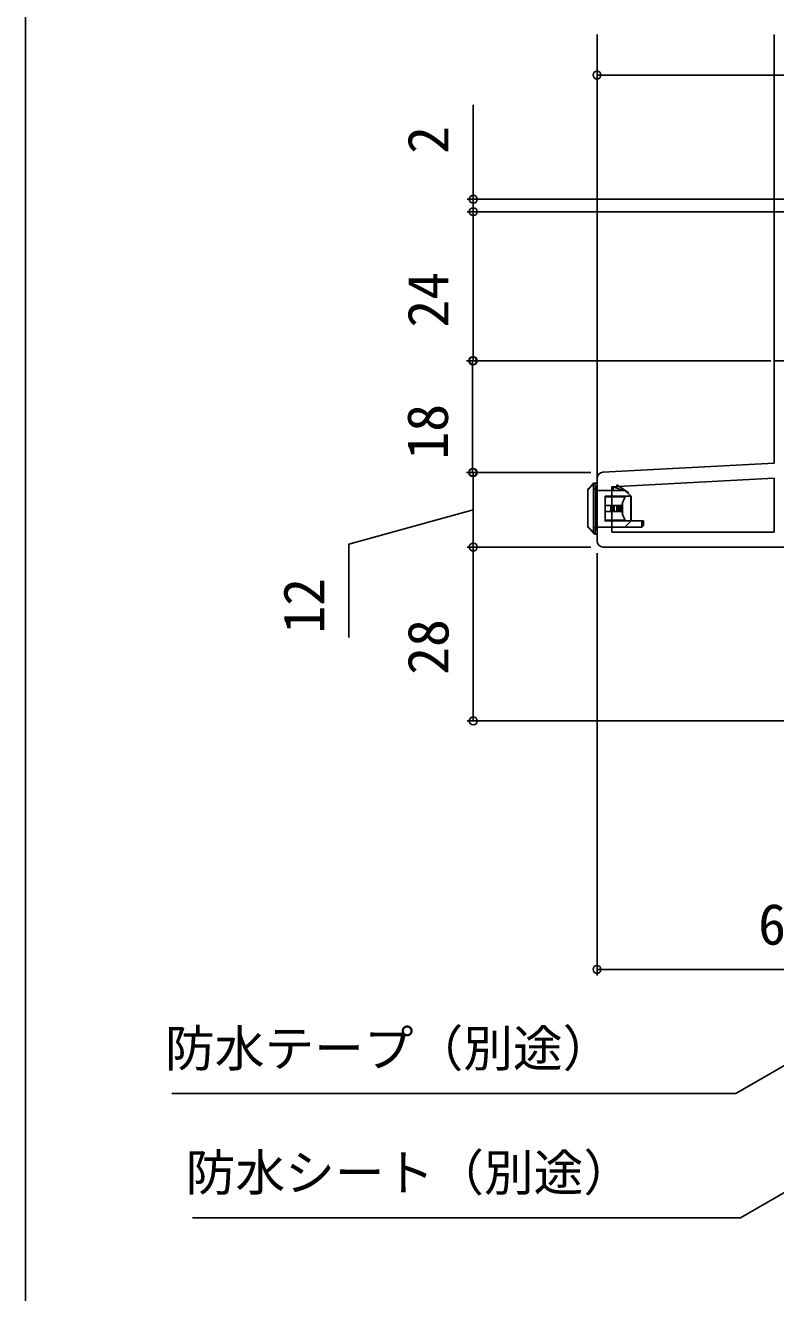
# Model space of a CAD drawing. Units: millimetres, scale not verified. Extents: x -525 to 525, y -783 to 778.
# Drawn here: x -525 to -404.2, y -97.7 to 106.3 of the extents above; entities that cross this region are included whole.
import ezdxf
from ezdxf.enums import TextEntityAlignment as Align

# ---------------------------------------------------------------- set-up
doc = ezdxf.new("R2010")
doc.units = ezdxf.units.MM
doc.header["$LTSCALE"] = 4
for name, color, linetype in [('0-3_YKK_11', 7, 'Continuous'), ('0-4_YKK_12', 2, 'Continuous'), ('0-5_YKK_13', 4, 'Continuous'), ('0-7_YKK_D', 6, 'Continuous'), ('0-8_YKK_ZWAK', 7, 'Continuous')]:
    doc.layers.add(name, color=color, linetype=linetype)
doc.styles.add('ＭＳ ゴシック', font='')
doc.styles.get('ＭＳ ゴシック').set_extended_font_data('MS Gothic')

msp = doc.modelspace()

# ---------------------------------------------------------------- linework, layer by layer
at = {"layer": '0-3_YKK_11'}
msp.add_line((-433, 33.36), (-433, 23.309), dxfattribs=at)
for points in [[(-432, 22.309), (-371.4, 22.309), (-371.4, -5.691), (-368, -5.691), (-368, -3.791), (-368.5, -3.291), (-369, -2.791), (-369, 22.309), (-318, 22.309), (-318, 23.809), (-305.5, 23.809), (-305.5, 22.309), (-303, 22.309), (-303, 26.309), (-318, 26.309), (-318, 78.309), (-319.8, 78.309), (-319.8, 76.309), (-344.5, 76.309), (-344.5, 73.009)], [(-398.285, 51.136), (-397.293, 45.509), (-402.1, 45.509), (-402.1, 50.866), (-401.558, 51.733), (-401.877, 52.309), (-404.5, 52.309), (-404.5, 35.803), (-432.052, 34.359)]]:
    msp.add_lwpolyline(points, dxfattribs=at)
msp.add_lwpolyline([(-404.5, 33.4), (-430.6, 32.032), (-430.6, 24.709), (-404.5, 24.709)], close=True, dxfattribs=at)
for centre, start, end in [((-432, 33.36), 93.00003, 180), ((-432, 23.309), 180.00001, 269.99999)]:
    msp.add_arc(centre, 1, start, end, dxfattribs=at)
at = {"layer": '0-4_YKK_12'}
for p, q in [((-433, 104.81), (-433, 32.861)), ((-404.5, 51.81), (-404.5, 104.81))]:
    msp.add_line(p, q, dxfattribs=at)
at = {"layer": '0-5_YKK_13'}
for p, q in [((-434.5, 25.586), (-434.5, 31.485)), ((-434.494, 31.485), (-434.5, 31.485)), ((-433.674, 32.306), (-434.494, 31.485)), ((-434.494, 31.485), (-434.494, 25.634)), ((-433.254, 31.61), (-433.548, 31.61)), ((-433.376, 32.61), (-433.38, 32.604)), ((-433, 31.61), (-433, 25.41)), ((-428.5, 31.41), (-433, 31.41)), ((-427.5, 30.51), (-428.5, 31.41)), ((-431.7, 30.51), (-428.264, 30.51)), ((-431.7, 30.406), (-431.7, 30.51)), ((-431.7, 30.406), (-431.7, 29.01)), ((-428.443, 30.406), (-431.7, 30.406)), ((-430.8, 29.01), (-431.7, 29.01)), ((-431.7, 29.01), (-431.7, 28.01)), ((-430.8, 29.01), (-430.8, 28.01)), ((-430.359, 29.01), (-430.8, 29.01)), ((-430.217, 29.01), (-430.217, 28.01)), ((-429.8, 29.01), (-430.217, 29.01)), ((-429.8, 29.01), (-429.8, 28.01)), ((-429.667, 29.01), (-429.8, 29.01)), ((-429.486, 29.01), (-429.486, 28.01)), ((-429.45, 29.01), (-429.258, 29.01)), ((-429.258, 29.01), (-429.258, 28.01)), ((-429.028, 29.01), (-429.258, 29.01)), ((-429.028, 29.01), (-429.028, 28.01)), ((-428.888, 29.406), (-428.888, 27.614)), ((-427.565, 30.51), (-428.264, 30.51)), ((-427.565, 26.51), (-427.565, 30.51)), ((-427.565, 30.51), (-427.5, 30.51)), ((-427.5, 30.51), (-427.5, 26.51)), ((-431.7, 28.01), (-431.7, 26.614)), ((-431.7, 26.614), (-428.443, 26.614)), ((-430.217, 28.01), (-430.359, 28.01)), ((-429.8, 28.01), (-430.217, 28.01)), ((-429.667, 28.01), (-429.8, 28.01)), ((-429.486, 28.01), (-429.667, 28.01)), ((-429.45, 28.01), (-429.486, 28.01)), ((-429.258, 28.01), (-429.45, 28.01)), ((-429.028, 28.01), (-429.258, 28.01)), ((-434.494, 25.634), (-433.631, 24.771)), ((-433.488, 24.498), (-433.549, 24.559)), ((-433.337, 24.497), (-433.276, 24.41)), ((-428.5, 25.51), (-433, 25.51)), ((-428.5, 25.51), (-427.5, 26.51)), ((-425.8, 25.51), (-428.5, 25.51)), ((-427.565, 26.51), (-428.264, 26.51)), ((-427.5, 26.51), (-427.565, 26.51)), ((-425.8, 26.51), (-425.5, 26.51))]:
    msp.add_line(p, q, dxfattribs=at)
for points in [[(-434.412, 31.698), (-433.592, 32.518), (-433.588, 32.522)], [(-433.254, 31.61), (-433.254, 25.41), (-433.548, 25.41), (-433.548, 31.61)], [(-433.376, 32.61), (-433, 32.61), (-433, 31.61), (-433.254, 31.61)], [(-430.4, 31.41), (-430.4, 32.01), (-428.8, 31.41)], [(-429.8, 31.785), (-429.8, 32.31), (-428, 31.11)], [(-428.286, 31.217), (-428, 31.11), (-428, 30.96)], [(-430.359, 28.01), (-430.359, 29.01), (-430.217, 29.01)], [(-429.667, 28.01), (-429.667, 29.01), (-429.486, 29.01)], [(-429.45, 28.01), (-429.45, 29.01), (-429.486, 29.01)], [(-429.028, 29.01), (-428.948, 29.204), (-428.888, 29.406)], [(-430.359, 28.01), (-430.8, 28.01), (-431.7, 28.01)], [(-428.264, 26.51), (-431.7, 26.51), (-431.7, 26.614)], [(-428.888, 27.614), (-428.947, 27.812), (-429.028, 28.01)], [(-433.549, 24.559), (-434.5, 25.51), (-434.5, 25.586)], [(-433.254, 25.41), (-433, 25.41), (-433, 24.41), (-433.276, 24.41)], [(-425.8, 25.51), (-425.8, 26.51), (-427.5, 26.51)], [(-425.5, 26.51), (-425.5, 25.81), (-425.8, 25.51)]]:
    msp.add_lwpolyline(points, dxfattribs=at)
for centre, radius, start, end in [((-434.2, 31.485), 0.3, 135, 180), ((-434.211, 31.498), 0.284, 135.21566, 182.49633), ((-433.37, 32.301), 0.304, 91.7644, 179.04855), ((-433.39, 32.318), 0.284, 135.21566, 182.49633), ((-433.383, 32.309), 0.295, 89.30544, 134.94469), ((-433.376, 32.31), 0.3, 90, 135), ((-433.348, 24.758), 0.284, 177.50367, 224.78434), ((-433.319, 24.811), 0.314, 187.32627, 266.78077), ((-433.383, 24.732), 0.24, 226.38814, 281.18869), ((-433.276, 24.71), 0.3, 225, 270)]:
    msp.add_arc(centre, radius, start, end, dxfattribs=at)
for centre, major_axis, ratio, start_param, end_param in [((-433.688, 31.61), (0, 0.7), 0.2, 4.712389, 6.1791526), ((-433.394, 31.61), (0, 1), 0.14, 4.712389, 6.1791526), ((-426.711, 28.51), (0, 2.9), 0.789474, 0.8581397, 1.2566748), ((-428.264, 30.21), (0, 0.3), 0.789474, 6.2831853, 7.141325), ((-426.711, 28.51), (0, 2.9), 0.789474, 1.8849178, 2.283453), ((-428.264, 26.81), (0, 0.3), 0.789474, 2.283453, 3.1415927), ((-434.2, 25.634), (0.286, 0.119), 0.756388, 2.640578, 2.8379736), ((-433.688, 25.41), (0, 0.7), 0.2, 3.5625567, 4.712389), ((-433.394, 25.41), (0, 1), 0.14, 3.5625567, 4.712389)]:
    msp.add_ellipse(centre, major_axis=major_axis, ratio=ratio, start_param=start_param, end_param=end_param, dxfattribs=at)
at = {"layer": '0-7_YKK_D'}
for p, q in [((-433, 81.309), (-433, 99.309)), ((-433, 98.309), (-318, 98.309)), ((-452.921, 78.309), (-452.921, 93.495)), ((-320.3, 78.309), (-453.921, 78.309)), ((-452.921, 76.309), (-452.921, 78.309)), ((-400.282, 76.309), (-453.921, 76.309)), ((-400.282, 76.309), (-453.921, 76.309)), ((-452.921, 76.309), (-452.921, 52.309)), ((-452.921, 76.309), (-452.921, 73.759)), ((-405, 52.309), (-454.012, 52.309)), ((-405, 52.309), (-453.921, 52.309)), ((-453.012, 34.309), (-453.012, 52.309)), ((-435, 34.309), (-454.012, 34.309)), ((-434, 34.309), (-453.921, 34.309)), ((-452.921, 34.309), (-452.921, 22.309)), ((-434, 22.309), (-453.921, 22.309)), ((-434, 22.309), (-453.921, 22.309)), ((-452.921, 22.309), (-452.921, -5.691)), ((-433, 21.309), (-433, -46.691)), ((-372.4, -5.691), (-453.921, -5.691)), ((-433, -45.691), (-368, -45.691))]:
    msp.add_line(p, q, dxfattribs=at)
for points in [[(-452.921, 28.309), (-472.921, 22.788), (-472.921, 7.743)], [(-369, -41.642), (-371.208, -42.917), (-410.653, -65.691), (-501.43, -65.691)], [(-367, -60.915), (-369.208, -62.19), (-409.912, -85.691), (-498.098, -85.691)]]:
    msp.add_lwpolyline(points, dxfattribs=at)
for centre in [(-433, 98.309), (-452.921, 78.309), (-452.921, 76.309), (-452.921, 76.309), (-453.012, 52.309), (-452.921, 52.309), (-453.012, 34.309), (-452.921, 34.309), (-452.921, 22.309), (-452.921, 22.309), (-452.921, -5.691), (-433, -45.691)]:
    msp.add_circle(centre, 0.637, dxfattribs=at)
at = {"layer": '0-8_YKK_ZWAK'}
msp.add_line((-525, 747.3), (-525, -782.7), dxfattribs=at)

# ---------------------------------------------------------------- texts
at = {"layer": '0-7_YKK_D', "style": 'ＭＳ ゴシック'}
for s, p in [('2', (-454.921, 85.614)), ('24', (-454.921, 57.636)), ('18', (-455.012, 36.38)), ('12', (-474.921, 8.362)), ('28', (-454.921, 1.738))]:
    msp.add_text(s, height=6.598, rotation=90, dxfattribs=at).set_placement(p, align=Align.BOTTOM_LEFT)
for s, height, p in [('65', 6.598, (-407.071, -43.691)), ('防水テープ（別途）', 5.865, (-502.521, -63.1)), ('防水シート（別途）', 5.865, (-499.189, -83.1))]:
    msp.add_text(s, height=height, dxfattribs=at).set_placement(p, align=Align.BOTTOM_LEFT)

doc.saveas('drawing.dxf')
